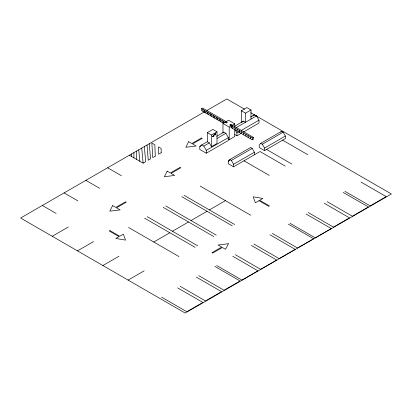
<?xml version="1.0" encoding="UTF-8"?>
<svg xmlns="http://www.w3.org/2000/svg" width="412" height="412" viewBox="0 0 412 412"><rect width="100%" height="100%" fill="white"/><g stroke="black" fill="none" stroke-linecap="round" stroke-linejoin="round"><path stroke-width="0.62" d="M213.195 136.444L213.241 136.053M213.607 136.084L213.694 136.387M213.581 135.739L213.524 136.557M213.648 135.625L213.658 135.795M215.605 134.734L215.491 134.976M213.457 136.187L213.462 136.073M285.279 166.103L260.044 151.534L233.583 166.814L228.258 163.739L228.258 161.18L229.814 159.521L250.63 147.501L252.185 148.402L254.4 152.234L254.4 154.794M260.775 143.325L259.22 144.983L259.22 147.537L264.545 150.612L285.362 138.592L285.362 136.037L283.147 132.201L281.592 131.304L260.775 143.325L262.331 144.221L264.545 148.057L264.545 150.612M280.814 132.134L281.592 131.304M216.707 136.284L223.886 132.144L225.905 133.308L228.382 137.598L228.382 140.451L206.294 153.207L199.779 149.443L199.779 146.584L201.798 144.895L207.869 141.388M223.077 132.819L223.886 132.144M252.886 116.086L254.503 114.732L256.522 115.901L258.999 120.186L258.999 123.044L243.538 131.969M251.001 109.963L245.48 113.151L245.48 122.276L243.461 121.107L241.329 122.385L241.329 110.751L246.85 107.563L251.001 109.963L251.001 119.089M201.52 108.691L202.637 108.047L227.367 122.323L226.25 122.967L201.52 108.691L201.52 110.519L223.747 123.353M204.676 111.75L20.6 218.025L185.173 313.038L391.4 193.975L250.733 112.764M206.891 110.468L226.827 98.962L244.62 109.231M129.378 155.221L143.129 163.157L145.699 161.674L144.308 146.6M222.974 132.942L222.974 123.461L228.521 120.263L234.747 123.858L234.747 127.02M207.324 132.628L212.844 129.44L217 131.84L217 143.464L211.474 146.651L209.342 142.923L207.324 141.754L207.324 132.628L211.474 135.028L217 131.84M253.406 137.356L230.875 124.347L229.757 124.996L252.283 137.999L253.406 137.356L253.406 139.184L252.283 139.828L230.88 127.473M214.116 134.487L215.373 133.761L215.373 134.523M213.138 136.053L213.715 135.718M212.927 136.439L212.391 136.799L212.916 136.47M213.138 136.279L213.715 135.945M222.974 123.461L229.206 127.061L234.747 123.858M213.138 136.527L213.715 136.197M234.624 126.211L243.461 121.107M250.64 116.962L254.503 114.732M199.779 146.584L201.432 145.632M201.798 144.895L203.816 146.059L209.342 142.871M217.073 138.411L225.905 133.308M236.091 127.694L256.522 115.901M52.236 236.287L68.289 227.022M206.294 153.207L206.294 150.349L228.382 137.598M234.737 134.544L236.91 135.795L236.91 132.937L239.12 131.665M241.329 130.388L258.999 120.186M228.166 139.102L229.206 139.704L234.747 136.501L234.747 129.548M236.91 135.795L241.329 133.246M228.258 161.18L229.901 160.232M229.814 159.521L231.369 160.417L252.185 148.402M77.471 250.857L93.524 241.592M262.331 144.221L283.147 132.201M233.583 166.814L233.583 164.254L254.4 152.234M264.545 148.057L285.362 136.037M102.887 265.534L118.939 256.264M153.779 242.024L169.832 232.754M172.463 231.24L188.516 221.97M190.993 220.538L207.045 211.274M209.378 209.924L225.431 200.654M128.122 280.103L144.174 270.833M241.329 110.751L245.48 113.151M360.984 182.058L386.219 196.627L370.167 205.892L344.932 191.322M282.611 140.183L307.846 154.752M343.191 192.399L368.426 206.968L352.373 216.233L327.138 201.664M266.554 149.453L291.794 164.022M324.285 203.291L349.52 217.86L333.468 227.125L308.233 212.556M243.992 160.804L269.227 175.373M306.085 214.013L331.32 228.583L315.268 237.853L290.033 223.283M288.364 224.174L313.599 238.744L297.546 248.009L272.311 233.439M200.196 186.085L250.666 215.224M269.973 234.788L295.208 249.358L279.156 258.628L253.921 244.058M184.143 195.355L234.613 224.494M181.81 196.704L232.28 225.843M251.444 245.485L276.679 260.054L260.626 269.324L235.391 254.755M107.625 167.782L121.375 175.718M165.753 205.969L216.228 235.108M163.281 207.401L213.751 236.54M232.765 256.274L258 270.844L241.947 280.108L216.712 265.539M85.866 180.343L99.616 188.279M147.228 216.671L197.698 245.81M144.597 218.185L195.072 247.324M214.853 266.404L240.088 280.974L224.035 290.244L198.8 275.674M128.544 227.455L179.014 256.594M64.112 192.904L77.863 200.84M196.323 277.101L221.563 291.67L205.506 300.94L180.271 286.371M42.354 205.464L56.104 213.401M177.644 287.885L202.879 302.454L186.827 311.724L161.592 297.155M235.056 129.723L236.91 132.937M231.369 160.417L233.583 164.254M203.816 146.059L206.294 150.349M138.741 149.819L139.817 161.247M141.738 148.083L143.129 163.157M149.304 143.721L150.524 158.888L148.263 160.196L147.022 145.034M252.283 137.999L252.283 139.828M250.321 136.866L250.321 138.695M248.122 135.6L248.122 137.423M245.923 134.327L245.923 136.156M243.719 133.055L243.719 134.884M241.52 131.788L241.52 133.612M239.321 130.516L239.321 132.345M237.121 129.244L237.121 131.073M234.917 127.978L234.917 129.801M232.718 126.705L232.718 128.534M231.271 125.866L231.271 127.694M230.875 124.347L230.875 125.567M229.206 127.061L229.206 139.704M226.157 121.628L226.157 122.843M223.572 121.422L223.572 123.25M222.099 120.572L222.099 122.4M220.631 119.727L220.631 121.55M219.158 118.877L219.158 120.701M217.69 118.028L217.69 119.856M216.218 117.178L216.218 119.006M214.75 116.328L214.75 118.156M213.282 115.484L213.282 117.307M213.328 135.713L213.328 136.666M211.809 114.634L211.809 116.462M211.474 135.028L211.474 146.651M210.341 113.784L210.341 115.612M208.869 112.934L208.869 114.763M207.401 112.09L207.401 113.913M205.933 111.24L205.933 113.063M204.46 110.39L204.46 112.219M202.992 109.54L202.992 111.369M136.604 151.05L136.604 159.393M133.905 152.605L133.905 157.832M131.644 153.913L131.644 156.529M112.646 205.583L109.783 211.186L120.119 209.899L116.529 207.828L126.247 202.215L125.536 201.808L115.818 207.416L112.646 205.583M167.195 171.124L164.331 176.727L174.673 175.44L171.083 173.37L180.801 167.756L180.09 167.344L170.367 172.958L167.195 171.124M188.67 141.692L185.807 147.295L196.143 146.008L192.553 143.932L202.271 138.324L201.561 137.912L191.843 143.52L188.67 141.692M228.423 243.724L225.56 249.327L222.387 247.494L212.669 253.107L211.959 252.695L221.677 247.087L218.087 245.011L228.423 243.724M155.262 156.153L152.749 157.605L151.868 143.082L154.84 144.797L155.262 156.153M161.159 152.749L158.666 154.186L158.538 146.935L161.159 148.449L161.159 152.749M215.435 133.653L214.055 134.451L214.055 135.357L215.435 134.559L215.435 133.653M213.715 135.491L213.138 135.826L213.138 136.779L213.715 136.444L213.715 135.491M109.994 230.607L109.283 231.019L119.001 236.627L115.829 238.46L125.536 240.114L123.306 234.145L119.717 236.22L109.994 230.607M258.983 200.701L255.394 202.776L253.164 196.807L262.866 198.46L259.694 200.294L269.412 205.902L268.701 206.314L258.983 200.701"/></g></svg>
